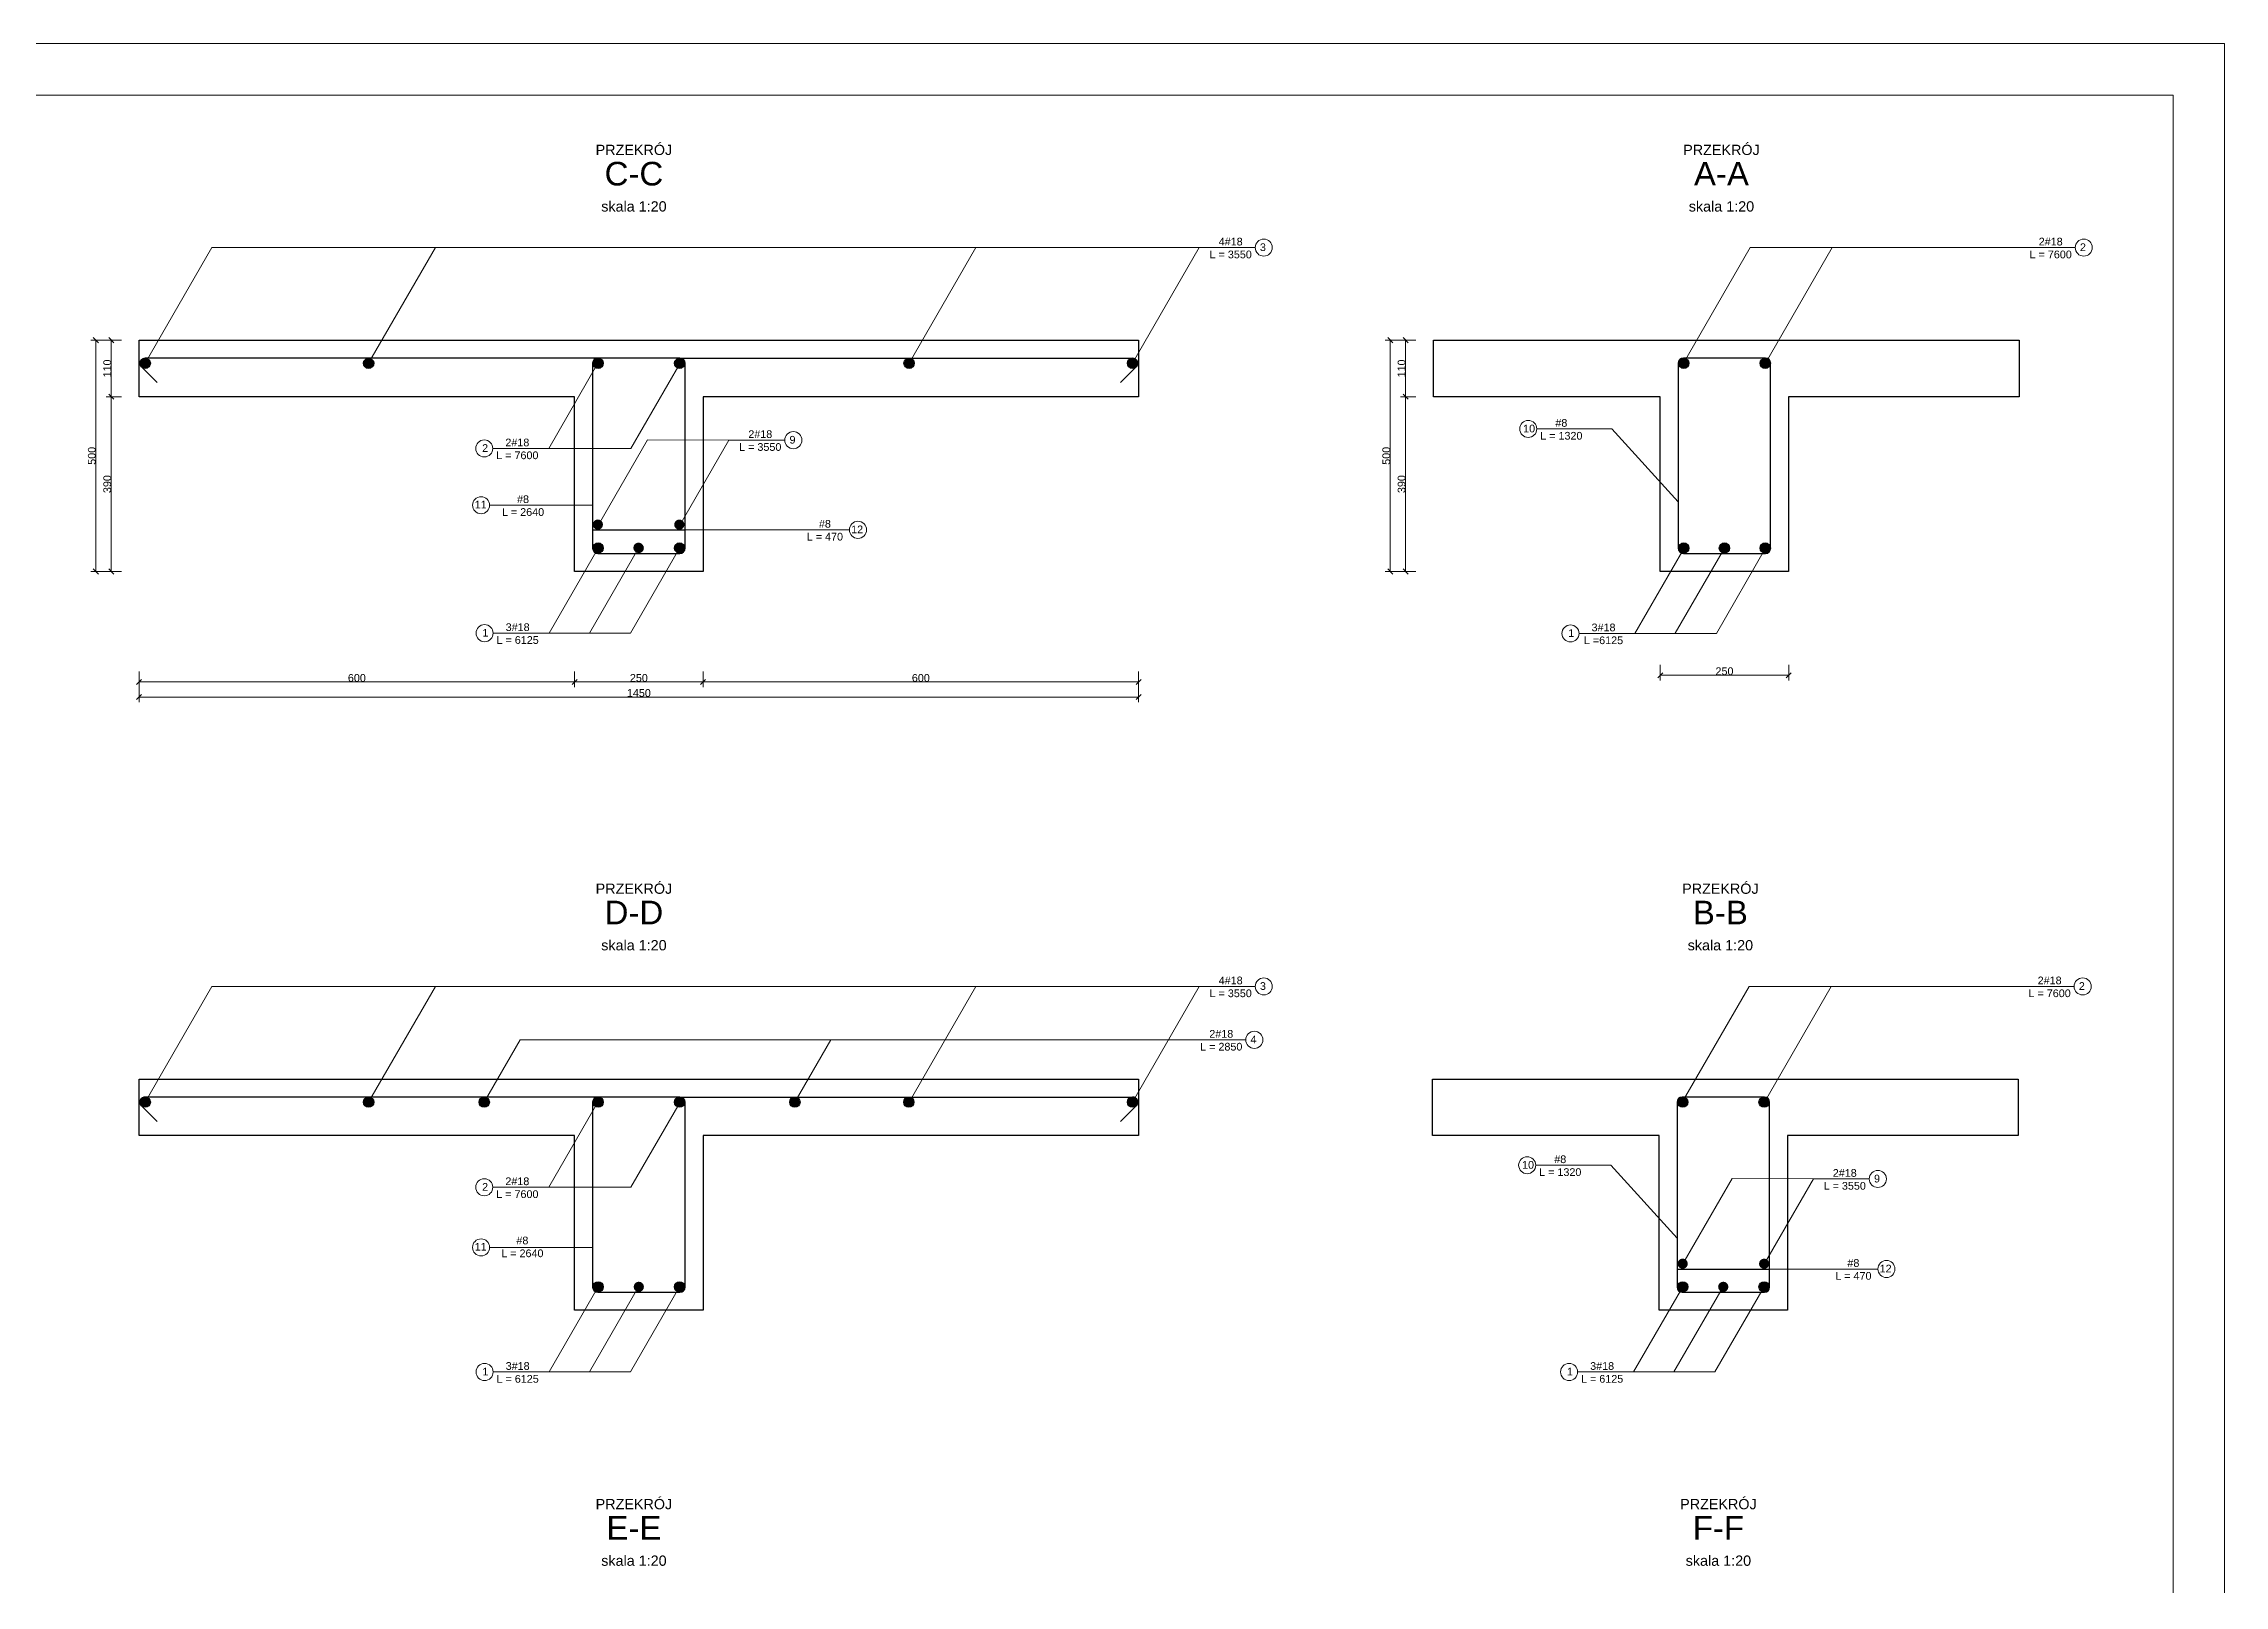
# Model space of a CAD drawing. Header units: millimetres. Extents: x 167217 to 300968, y 226456 to 301181.
# Drawn here: x 188038 to 209267, y 286180 to 301181 of the extents above; entities that cross this region are included whole.
import ezdxf

# ---------------------------------------------------------------- set-up
doc = ezdxf.new("R2010")
doc.units = ezdxf.units.MM
doc.layers.get('0').update_dxf_attribs({"lineweight": 5})
doc.layers.get('Defpoints').update_dxf_attribs({"lineweight": 25})
for name, color, linetype, lineweight in [('Linie', 7, 'Continuous', 5), ('opisówka', 255, 'Continuous', 5), ('zbrojenie dolne', 210, 'Continuous', 25), ('zbrojenie górne', 70, 'Continuous', 25), ('Ściany', 1, 'Continuous', 25)]:
    doc.layers.add(name, color=color, linetype=linetype, lineweight=lineweight)
doc.styles.add('KB2', font='arial.ttf', dxfattribs={"height": 230})
doc.styles.get("Standard").update_dxf_attribs({"font": 'arial.ttf'})
doc.dimstyles.new('Kopia KB2', dxfattribs={"dimscale": 0, "dimtxt": 75, "dimasz": 50, "dimexe": 50, "dimexo": 6.25, "dimtad": 1, "dimdec": 0, "dimtxsty": 'Standard', "dimblk": 'OBLIQUE', "dimcen": 2.5, "dimclrd": 256, "dimadec": 0, "dimazin": 0, "dimtfac": 1, "dimtdec": 0, "dimtmove": 0, "dimatfit": 2, "dimldrblk": 'DOT', "dimfxl": 100, "dimfxlon": 1, "dimlwd": 5, "dimlwe": 5, "dimarcsym": 0})

# ---------------------------------------------------------------- blocks, each defined once
blk = doc.blocks.new('_Oblique')
at = {"color": 0, "linetype": 'ByBlock', "lineweight": -2}
blk.add_line((-0.5, -0.5), (0.5, 0.5), dxfattribs=at)
blk = doc.blocks.new('*D273')
at = {"layer": 'Defpoints', "color": 0, "lineweight": 5, "ltscale": 100, "transparency": 16777216}
for p in [(188967, 297745), (193207, 297745), (193207, 294970)]:
    blk.add_point(p, dxfattribs=at)
at = {"layer": 'opisówka', "color": 0, "linetype": 'Continuous', "lineweight": 5, "ltscale": 100, "transparency": 16777216}
for p, q in [((188967, 295070), (188967, 294920)), ((193207, 295070), (193207, 294920))]:
    blk.add_line(p, q, dxfattribs=at)
at = {"layer": 'opisówka', "linetype": 'Continuous', "lineweight": 5, "ltscale": 100, "transparency": 16777216}
blk.add_line((188967, 294970), (193207, 294970), dxfattribs=at)
at = {"layer": 'opisówka', "lineweight": 5, "ltscale": 100, "transparency": 16777216, "xscale": 50, "yscale": 50, "zscale": 50, "rotation": 180}
blk.add_blockref('_Oblique', (188967, 294970), dxfattribs=at)
at = {"layer": 'opisówka', "lineweight": 5, "ltscale": 100, "transparency": 16777216, "xscale": 50, "yscale": 50, "zscale": 50}
blk.add_blockref('_Oblique', (193207, 294970), dxfattribs=at)
at = {"layer": 'opisówka', "color": 0, "ltscale": 100, "transparency": 16777216, "insert": (191087, 295009), "char_height": 75, "attachment_point": 5}
blk.add_mtext('6{\\fArial|b0|i0|c238|p34;00}', dxfattribs=at)
blk = doc.blocks.new('_Dot')
at = {"color": 0, "linetype": 'ByBlock', "lineweight": -2}
blk.add_line((-0.5, 0), (-1, 0), dxfattribs=at)
at = {"color": 0, "linetype": 'ByBlock', "const_width": 0.5}
blk.add_lwpolyline([(-0.25, 0, 1), (0.25, 0, 1)], format="xyb", close=True, dxfattribs=at)
blk = doc.blocks.new('*D274')
at = {"layer": 'Defpoints', "color": 0, "lineweight": 5, "ltscale": 100, "transparency": 16777216}
for p in [(193207, 297745), (194457, 296045), (194457, 294970)]:
    blk.add_point(p, dxfattribs=at)
at = {"layer": 'opisówka', "color": 0, "linetype": 'Continuous', "lineweight": 5, "ltscale": 100, "transparency": 16777216}
for p, q in [((193207, 295070), (193207, 294920)), ((194457, 295070), (194457, 294920))]:
    blk.add_line(p, q, dxfattribs=at)
at = {"layer": 'opisówka', "linetype": 'Continuous', "lineweight": 5, "ltscale": 100, "transparency": 16777216}
blk.add_line((193207, 294970), (194457, 294970), dxfattribs=at)
at = {"layer": 'opisówka', "lineweight": 5, "ltscale": 100, "transparency": 16777216, "xscale": 50, "yscale": 50, "zscale": 50, "rotation": 180}
blk.add_blockref('_Oblique', (193207, 294970), dxfattribs=at)
at = {"layer": 'opisówka', "lineweight": 5, "ltscale": 100, "transparency": 16777216, "xscale": 50, "yscale": 50, "zscale": 50}
blk.add_blockref('_Oblique', (194457, 294970), dxfattribs=at)
at = {"layer": 'opisówka', "color": 0, "ltscale": 100, "transparency": 16777216, "insert": (193832, 295009), "char_height": 75, "width": 301.24, "attachment_point": 5}
blk.add_mtext('250', dxfattribs=at)
blk = doc.blocks.new('*D275')
at = {"layer": 'Defpoints', "color": 0, "lineweight": 5, "ltscale": 100, "transparency": 16777216}
for p in [(198697, 297745), (194457, 296045), (198697, 294970)]:
    blk.add_point(p, dxfattribs=at)
at = {"layer": 'opisówka', "color": 0, "linetype": 'Continuous', "lineweight": 5, "ltscale": 100, "transparency": 16777216}
for p, q in [((194457, 295070), (194457, 294920)), ((198697, 295070), (198697, 294920))]:
    blk.add_line(p, q, dxfattribs=at)
at = {"layer": 'opisówka', "linetype": 'Continuous', "lineweight": 5, "ltscale": 100, "transparency": 16777216}
blk.add_line((194457, 294970), (198697, 294970), dxfattribs=at)
at = {"layer": 'opisówka', "lineweight": 5, "ltscale": 100, "transparency": 16777216, "xscale": 50, "yscale": 50, "zscale": 50, "rotation": 180}
blk.add_blockref('_Oblique', (194457, 294970), dxfattribs=at)
at = {"layer": 'opisówka', "lineweight": 5, "ltscale": 100, "transparency": 16777216, "xscale": 50, "yscale": 50, "zscale": 50}
blk.add_blockref('_Oblique', (198697, 294970), dxfattribs=at)
at = {"layer": 'opisówka', "color": 0, "ltscale": 100, "transparency": 16777216, "insert": (196577, 295009), "char_height": 75, "attachment_point": 5}
blk.add_mtext('6{\\fArial|b0|i0|c238|p34;00}', dxfattribs=at)
blk = doc.blocks.new('*D276')
at = {"layer": 'Defpoints', "color": 0, "lineweight": 5, "ltscale": 100, "transparency": 16777216}
for p in [(188967, 297745), (198697, 297745), (198697, 294823)]:
    blk.add_point(p, dxfattribs=at)
at = {"layer": 'opisówka', "color": 0, "linetype": 'Continuous', "lineweight": 5, "ltscale": 100, "transparency": 16777216}
for p, q in [((188967, 294923), (188967, 294773)), ((198697, 294923), (198697, 294773))]:
    blk.add_line(p, q, dxfattribs=at)
at = {"layer": 'opisówka', "linetype": 'Continuous', "lineweight": 5, "ltscale": 100, "transparency": 16777216}
blk.add_line((188967, 294823), (198697, 294823), dxfattribs=at)
at = {"layer": 'opisówka', "lineweight": 5, "ltscale": 100, "transparency": 16777216, "xscale": 50, "yscale": 50, "zscale": 50, "rotation": 180}
blk.add_blockref('_Oblique', (188967, 294823), dxfattribs=at)
at = {"layer": 'opisówka', "lineweight": 5, "ltscale": 100, "transparency": 16777216, "xscale": 50, "yscale": 50, "zscale": 50}
blk.add_blockref('_Oblique', (198697, 294823), dxfattribs=at)
at = {"layer": 'opisówka', "color": 0, "ltscale": 100, "transparency": 16777216, "insert": (193832, 294862), "char_height": 75, "attachment_point": 5}
blk.add_mtext('1{\\fArial|b0|i0|c238|p34;45}0', dxfattribs=at)
blk = doc.blocks.new('*D277')
at = {"layer": 'Defpoints', "color": 0, "lineweight": 5, "ltscale": 100, "transparency": 16777216}
for p in [(201568, 298295), (201296, 297745), (201568, 297745)]:
    blk.add_point(p, dxfattribs=at)
at = {"layer": 'opisówka', "color": 0, "linetype": 'Continuous', "lineweight": 5, "ltscale": 100, "transparency": 16777216}
for p, q in [((201396, 298295), (201246, 298295)), ((201396, 297745), (201246, 297745))]:
    blk.add_line(p, q, dxfattribs=at)
at = {"layer": 'opisówka', "linetype": 'Continuous', "lineweight": 5, "ltscale": 100, "transparency": 16777216}
blk.add_line((201296, 298295), (201296, 297745), dxfattribs=at)
at = {"layer": 'opisówka', "lineweight": 5, "ltscale": 100, "transparency": 16777216, "xscale": 50, "yscale": 50, "zscale": 50}
for p, rotation in [((201296, 298295), 90), ((201296, 297745), 270)]:
    blk.add_blockref('_Oblique', p, dxfattribs=dict(at, rotation=rotation))
at = {"layer": 'opisówka', "color": 0, "ltscale": 100, "transparency": 16777216, "insert": (201257, 298020), "char_height": 75, "attachment_point": 5, "rotation": 90}
blk.add_mtext('110', dxfattribs=at)
blk = doc.blocks.new('*D278')
at = {"layer": 'Defpoints', "color": 0, "lineweight": 5, "ltscale": 100, "transparency": 16777216}
for p in [(201568, 297745), (201296, 296045), (203775, 296045)]:
    blk.add_point(p, dxfattribs=at)
at = {"layer": 'opisówka', "color": 0, "linetype": 'Continuous', "lineweight": 5, "ltscale": 100, "transparency": 16777216}
for p, q in [((201396, 297745), (201246, 297745)), ((201396, 296045), (201246, 296045))]:
    blk.add_line(p, q, dxfattribs=at)
at = {"layer": 'opisówka', "linetype": 'Continuous', "lineweight": 5, "ltscale": 100, "transparency": 16777216}
blk.add_line((201296, 297745), (201296, 296045), dxfattribs=at)
at = {"layer": 'opisówka', "lineweight": 5, "ltscale": 100, "transparency": 16777216, "xscale": 50, "yscale": 50, "zscale": 50}
for p, rotation in [((201296, 297745), 90), ((201296, 296045), 270)]:
    blk.add_blockref('_Oblique', p, dxfattribs=dict(at, rotation=rotation))
at = {"layer": 'opisówka', "color": 0, "ltscale": 100, "transparency": 16777216, "insert": (201257, 296895), "char_height": 75, "attachment_point": 5, "rotation": 90}
blk.add_mtext('{\\fArial|b0|i0|c238|p34;390}', dxfattribs=at)
blk = doc.blocks.new('*D279')
at = {"layer": 'Defpoints', "color": 0, "lineweight": 5, "ltscale": 100, "transparency": 16777216}
for p in [(201568, 298295), (201147, 296045), (201568, 296045)]:
    blk.add_point(p, dxfattribs=at)
at = {"layer": 'opisówka', "color": 0, "linetype": 'Continuous', "lineweight": 5, "ltscale": 100, "transparency": 16777216}
for p, q in [((201247, 298295), (201097, 298295)), ((201247, 296045), (201097, 296045))]:
    blk.add_line(p, q, dxfattribs=at)
at = {"layer": 'opisówka', "linetype": 'Continuous', "lineweight": 5, "ltscale": 100, "transparency": 16777216}
blk.add_line((201147, 298295), (201147, 296045), dxfattribs=at)
at = {"layer": 'opisówka', "lineweight": 5, "ltscale": 100, "transparency": 16777216, "xscale": 50, "yscale": 50, "zscale": 50}
for p, rotation in [((201147, 298295), 90), ((201147, 296045), 270)]:
    blk.add_blockref('_Oblique', p, dxfattribs=dict(at, rotation=rotation))
at = {"layer": 'opisówka', "color": 0, "ltscale": 100, "transparency": 16777216, "insert": (201108, 297170), "char_height": 75, "attachment_point": 5, "rotation": 90}
blk.add_mtext('{\\fArial|b0|i0|c238|p34;500}', dxfattribs=at)
blk = doc.blocks.new('*D280')
at = {"layer": 'Defpoints', "color": 0, "lineweight": 5, "ltscale": 100, "transparency": 16777216}
for p in [(203775, 296045), (205025, 296045), (205025, 295035)]:
    blk.add_point(p, dxfattribs=at)
at = {"layer": 'opisówka', "color": 0, "linetype": 'Continuous', "lineweight": 5, "ltscale": 100, "transparency": 16777216}
for p, q in [((203775, 295135), (203775, 294985)), ((205025, 295135), (205025, 294985))]:
    blk.add_line(p, q, dxfattribs=at)
at = {"layer": 'opisówka', "linetype": 'Continuous', "lineweight": 5, "ltscale": 100, "transparency": 16777216}
blk.add_line((203775, 295035), (205025, 295035), dxfattribs=at)
at = {"layer": 'opisówka', "lineweight": 5, "ltscale": 100, "transparency": 16777216, "xscale": 50, "yscale": 50, "zscale": 50, "rotation": 180}
blk.add_blockref('_Oblique', (203775, 295035), dxfattribs=at)
at = {"layer": 'opisówka', "lineweight": 5, "ltscale": 100, "transparency": 16777216, "xscale": 50, "yscale": 50, "zscale": 50}
blk.add_blockref('_Oblique', (205025, 295035), dxfattribs=at)
at = {"layer": 'opisówka', "color": 0, "ltscale": 100, "transparency": 16777216, "insert": (204400, 295074), "char_height": 75, "attachment_point": 5}
blk.add_mtext('250', dxfattribs=at)
blk = doc.blocks.new('*D307')
at = {"layer": 'Defpoints', "color": 0, "lineweight": 5, "ltscale": 100, "transparency": 16777216}
for p in [(188967, 298295), (188696, 297745), (188967, 297745)]:
    blk.add_point(p, dxfattribs=at)
at = {"layer": 'opisówka', "color": 0, "linetype": 'Continuous', "lineweight": 5, "ltscale": 100, "transparency": 16777216}
for p, q in [((188796, 298295), (188646, 298295)), ((188796, 297745), (188646, 297745))]:
    blk.add_line(p, q, dxfattribs=at)
at = {"layer": 'opisówka', "linetype": 'Continuous', "lineweight": 5, "ltscale": 100, "transparency": 16777216}
blk.add_line((188696, 298295), (188696, 297745), dxfattribs=at)
at = {"layer": 'opisówka', "lineweight": 5, "ltscale": 100, "transparency": 16777216, "xscale": 50, "yscale": 50, "zscale": 50}
for p, rotation in [((188696, 298295), 90), ((188696, 297745), 270)]:
    blk.add_blockref('_Oblique', p, dxfattribs=dict(at, rotation=rotation))
at = {"layer": 'opisówka', "color": 0, "ltscale": 100, "transparency": 16777216, "insert": (188657, 298020), "char_height": 75, "attachment_point": 5, "rotation": 90}
blk.add_mtext('110', dxfattribs=at)
blk = doc.blocks.new('*D308')
at = {"layer": 'Defpoints', "color": 0, "lineweight": 5, "ltscale": 100, "transparency": 16777216}
for p in [(188967, 297745), (188696, 296045), (191174, 296045)]:
    blk.add_point(p, dxfattribs=at)
at = {"layer": 'opisówka', "color": 0, "linetype": 'Continuous', "lineweight": 5, "ltscale": 100, "transparency": 16777216}
for p, q in [((188796, 297745), (188646, 297745)), ((188796, 296045), (188646, 296045))]:
    blk.add_line(p, q, dxfattribs=at)
at = {"layer": 'opisówka', "linetype": 'Continuous', "lineweight": 5, "ltscale": 100, "transparency": 16777216}
blk.add_line((188696, 297745), (188696, 296045), dxfattribs=at)
at = {"layer": 'opisówka', "lineweight": 5, "ltscale": 100, "transparency": 16777216, "xscale": 50, "yscale": 50, "zscale": 50}
for p, rotation in [((188696, 297745), 90), ((188696, 296045), 270)]:
    blk.add_blockref('_Oblique', p, dxfattribs=dict(at, rotation=rotation))
at = {"layer": 'opisówka', "color": 0, "ltscale": 100, "transparency": 16777216, "insert": (188657, 296895), "char_height": 75, "attachment_point": 5, "rotation": 90}
blk.add_mtext('{\\fArial|b0|i0|c238|p34;390}', dxfattribs=at)
blk = doc.blocks.new('*D309')
at = {"layer": 'Defpoints', "color": 0, "lineweight": 5, "ltscale": 100, "transparency": 16777216}
for p in [(188967, 298295), (188546, 296045), (188967, 296045)]:
    blk.add_point(p, dxfattribs=at)
at = {"layer": 'opisówka', "color": 0, "linetype": 'Continuous', "lineweight": 5, "ltscale": 100, "transparency": 16777216}
for p, q in [((188646, 298295), (188496, 298295)), ((188646, 296045), (188496, 296045))]:
    blk.add_line(p, q, dxfattribs=at)
at = {"layer": 'opisówka', "linetype": 'Continuous', "lineweight": 5, "ltscale": 100, "transparency": 16777216}
blk.add_line((188546, 298295), (188546, 296045), dxfattribs=at)
at = {"layer": 'opisówka', "lineweight": 5, "ltscale": 100, "transparency": 16777216, "xscale": 50, "yscale": 50, "zscale": 50}
for p, rotation in [((188546, 298295), 90), ((188546, 296045), 270)]:
    blk.add_blockref('_Oblique', p, dxfattribs=dict(at, rotation=rotation))
at = {"layer": 'opisówka', "color": 0, "ltscale": 100, "transparency": 16777216, "insert": (188507, 297170), "char_height": 75, "attachment_point": 5, "rotation": 90}
blk.add_mtext('{\\fArial|b0|i0|c238|p34;500}', dxfattribs=at)

msp = doc.modelspace()

# ---------------------------------------------------------------- hatches: boundary and pattern name
at = {"layer": 'zbrojenie dolne', "ltscale": 100}
h = msp.add_hatch(color=256, dxfattribs=at)
h.dxf.hatch_style = 1
h.paths.add_polyline_path([(189076.9, 298070.3, 1), (188976.9, 298070.3, 1)])
h = msp.add_hatch(color=256, dxfattribs=at)
h.dxf.hatch_style = 1
h.paths.add_polyline_path([(191251.5, 298070.3, 1), (191151.5, 298070.3, 1)])
h = msp.add_hatch(color=256, dxfattribs=at)
h.dxf.hatch_style = 1
h.paths.add_polyline_path([(193486, 298070.3, 1), (193386, 298070.3, 1)])
h = msp.add_hatch(color=256, dxfattribs=at)
h.dxf.hatch_style = 1
h.paths.add_polyline_path([(194279, 298070.3, 1), (194179, 298070.3, 1)])
h = msp.add_hatch(color=256, dxfattribs=at)
h.dxf.hatch_style = 1
h.paths.add_polyline_path([(196513, 298070.3, 1), (196413, 298070.3, 1)])
h = msp.add_hatch(color=256, dxfattribs=at)
h.dxf.hatch_style = 1
h.paths.add_polyline_path([(198687.7, 298070.3, 1), (198587.7, 298070.3, 1)])
h = msp.add_hatch(color=256, dxfattribs=at)
h.dxf.hatch_style = 1
h.paths.add_polyline_path([(204053.5, 298070.3, 1), (203953.5, 298070.3, 1)])
h = msp.add_hatch(color=256, dxfattribs=at)
h.dxf.hatch_style = 1
h.paths.add_polyline_path([(204846.5, 298070.3, 1), (204746.5, 298070.3, 1)])
h = msp.add_hatch(color=256, dxfattribs=at)
h.dxf.hatch_style = 1
h.paths.add_polyline_path([(193482.9, 296500.8, 1), (193382.9, 296500.8, 1)])
h = msp.add_hatch(color=256, dxfattribs=at)
h.dxf.hatch_style = 1
h.paths.add_polyline_path([(194275.9, 296500.8, 1), (194175.9, 296500.8, 1)])
h = msp.add_hatch(color=256, dxfattribs=at)
h.dxf.hatch_style = 1
h.paths.add_polyline_path([(193486, 296273.1, 1), (193386, 296273.1, 1)])
h = msp.add_hatch(color=256, dxfattribs=at)
h.dxf.hatch_style = 1
h.paths.add_polyline_path([(193878.1, 296275.8, 1), (193778.1, 296275.8, 1)])
h = msp.add_hatch(color=256, dxfattribs=at)
h.dxf.hatch_style = 1
h.paths.add_polyline_path([(193881.2, 296273.1, 1), (193781.2, 296273.1, 1)])
h = msp.add_hatch(color=256, dxfattribs=at)
h.dxf.hatch_style = 1
h.paths.add_polyline_path([(194279, 296273.1, 1), (194179, 296273.1, 1)])
h = msp.add_hatch(color=256, dxfattribs=at)
h.dxf.hatch_style = 1
h.paths.add_polyline_path([(204053.5, 296273.1, 1), (203953.5, 296273.1, 1)])
h = msp.add_hatch(color=256, dxfattribs=at)
h.dxf.hatch_style = 1
h.paths.add_polyline_path([(204449.6, 296273.1, 1), (204349.6, 296273.1, 1)])
h = msp.add_hatch(color=256, dxfattribs=at)
h.dxf.hatch_style = 1
h.paths.add_polyline_path([(204846.5, 296273.1, 1), (204746.5, 296273.1, 1)])
h = msp.add_hatch(color=256, dxfattribs=at)
h.dxf.hatch_style = 1
h.paths.add_polyline_path([(189076.9, 290881.5, 1), (188976.9, 290881.5, 1)])
h = msp.add_hatch(color=256, dxfattribs=at)
h.dxf.hatch_style = 1
h.paths.add_polyline_path([(191251.5, 290881.5, 1), (191151.5, 290881.5, 1)])
h = msp.add_hatch(color=256, dxfattribs=at)
h.dxf.hatch_style = 1
h.paths.add_polyline_path([(192376.7, 290881.5, 1), (192276.7, 290881.5, 1)])
h = msp.add_hatch(color=256, dxfattribs=at)
h.dxf.hatch_style = 1
h.paths.add_polyline_path([(193486, 290881.5, 1), (193386, 290881.5, 1)])
h = msp.add_hatch(color=256, dxfattribs=at)
h.dxf.hatch_style = 1
h.paths.add_polyline_path([(194279, 290881.5, 1), (194179, 290881.5, 1)])
h = msp.add_hatch(color=256, dxfattribs=at)
h.dxf.hatch_style = 1
h.paths.add_polyline_path([(195401.2, 290881.5, 1), (195301.2, 290881.5, 1)])
h = msp.add_hatch(color=256, dxfattribs=at)
h.dxf.hatch_style = 1
h.paths.add_polyline_path([(196510, 290881.4, 1), (196410, 290881.4, 1)])
h = msp.add_hatch(color=256, dxfattribs=at)
h.dxf.hatch_style = 1
h.paths.add_polyline_path([(198687.7, 290881.5, 1), (198587.7, 290881.5, 1)])
h = msp.add_hatch(color=256, dxfattribs=at)
h.dxf.hatch_style = 1
h.paths.add_polyline_path([(204043.1, 290881.5, 1), (203943.1, 290881.5, 1)])
h = msp.add_hatch(color=256, dxfattribs=at)
h.dxf.hatch_style = 1
h.paths.add_polyline_path([(204836.1, 290881.5, 1), (204736.1, 290881.5, 1)])
h = msp.add_hatch(color=256, dxfattribs=at)
h.dxf.hatch_style = 1
h.paths.add_polyline_path([(204043.1, 289309.3, 1), (203943.1, 289309.3, 1)])
h = msp.add_hatch(color=256, dxfattribs=at)
h.dxf.hatch_style = 1
h.paths.add_polyline_path([(204836.1, 289309.3, 1), (204736.1, 289309.3, 1)])
h = msp.add_hatch(color=256, dxfattribs=at)
h.dxf.hatch_style = 1
h.paths.add_polyline_path([(193486, 289084.3, 1), (193386, 289084.3, 1)])
h = msp.add_hatch(color=256, dxfattribs=at)
h.dxf.hatch_style = 1
h.paths.add_polyline_path([(193881.2, 289084.3, 1), (193781.2, 289084.3, 1)])
h = msp.add_hatch(color=256, dxfattribs=at)
h.dxf.hatch_style = 1
h.paths.add_polyline_path([(194279, 289084.3, 1), (194179, 289084.3, 1)])
h = msp.add_hatch(color=256, dxfattribs=at)
h.dxf.hatch_style = 1
h.paths.add_polyline_path([(204043.1, 289084.3, 1), (203943.1, 289084.3, 1)])
h = msp.add_hatch(color=256, dxfattribs=at)
h.dxf.hatch_style = 1
h.paths.add_polyline_path([(204438.3, 289084.3, 1), (204338.3, 289084.3, 1)])
h = msp.add_hatch(color=256, dxfattribs=at)
h.dxf.hatch_style = 1
h.paths.add_polyline_path([(204836.1, 289084.3, 1), (204736.1, 289084.3, 1)])

# ---------------------------------------------------------------- linework, layer by layer
at = {"layer": 'opisówka', "ltscale": 100}
for p, q in [((189026.4, 298070.3), (189676.4, 299196.2)), ((189676.4, 299196.2), (199287.7, 299196.2)), ((191201, 298070.3), (191851, 299196.2)), ((196462.5, 298070.3), (197112.5, 299196.2)), ((198637.7, 298070.3), (199287.7, 299196.2)), ((199287.7, 299196.2), (199832, 299196.2)), ((203999.6, 298070.4), (204649.6, 299196.2)), ((204649.6, 299196.2), (205449.6, 299196.2)), ((204799.6, 298070.4), (205449.6, 299196.2)), ((205449.6, 299196.2), (207270.2, 299196.2)), ((207270.2, 299196.2), (207814.5, 299196.2)), ((192954.7, 297241.9), (193433, 298070.3)), ((193754.7, 297241.9), (194233, 298070.3)), ((203117.6, 297432.1), (202573.2, 297432.1)), ((203304.8, 297432.1), (203117.6, 297432.1)), ((203949.6, 296722), (203304.8, 297432.1)), ((192954.7, 297241.9), (192410.4, 297241.9)), ((193754.7, 297241.9), (192954.7, 297241.9)), ((193438.6, 296498.2), (193916.9, 297326.5)), ((193916.9, 297326.5), (194708.4, 297322.8)), ((194230.1, 296494.5), (194708.4, 297322.8)), ((194708.4, 297322.8), (195252.7, 297322.8)), ((193382.1, 296689.6), (192379, 296689.6)), ((194282.1, 296450.3), (195337.6, 296450.3)), ((195337.6, 296450.3), (195881.9, 296450.3)), ((192957.7, 295444.7), (193436, 296273.1)), ((193350.7, 295444.7), (193829, 296273.1)), ((193750.7, 295444.7), (194229, 296273.1)), ((203528.3, 295442), (204006.6, 296270.4)), ((203921.3, 295444.7), (204399.6, 296273.1)), ((204321.3, 295442), (204799.6, 296270.4)), ((192957.7, 295444.7), (192413.4, 295444.7)), ((193750.7, 295444.7), (192957.7, 295444.7)), ((203528.3, 295442), (202984, 295442)), ((204321.3, 295442), (203528.3, 295442)), ((189026.4, 290881.5), (189676.4, 292007.3)), ((189676.4, 292007.3), (199287.7, 292007.3)), ((191201, 290881.5), (191851, 292007.3)), ((196462.5, 290881.5), (197112.5, 292007.3)), ((198637.7, 290881.5), (199287.7, 292007.3)), ((199287.7, 292007.3), (199832, 292007.3)), ((203989.2, 290881.5), (204639.2, 292007.4)), ((204639.2, 292007.4), (205439.2, 292007.4)), ((204789.2, 290881.5), (205439.2, 292007.4)), ((205439.2, 292007.4), (207259.8, 292007.4)), ((207259.8, 292007.4), (207804.1, 292007.4)), ((192326.7, 290881.5), (192676.7, 291487.7)), ((192676.7, 291487.7), (195701.2, 291487.7)), ((195351.2, 290881.5), (195701.2, 291487.7)), ((195701.2, 291487.7), (199196, 291487.7)), ((199196, 291487.7), (199740.3, 291487.7)), ((192954.7, 290053.1), (193433, 290881.4)), ((193754.7, 290053.1), (194233, 290881.4)), ((203107.2, 290267.5), (202562.8, 290267.5)), ((203294.4, 290267.5), (203107.2, 290267.5)), ((203939.2, 289557.4), (203294.4, 290267.5)), ((192954.7, 290053.1), (192410.4, 290053.1)), ((193754.7, 290053.1), (192954.7, 290053.1)), ((203995.7, 289309.3), (204474, 290137.7)), ((204474, 290137.7), (205265.5, 290134)), ((204787.2, 289305.6), (205265.5, 290134)), ((205265.5, 290134), (205809.8, 290134)), ((193382.1, 289468.3), (192379, 289468.3)), ((204839.2, 289257.9), (205349.4, 289257.9)), ((205349.4, 289257.9), (205893.7, 289257.9)), ((192957.7, 288255.9), (193436, 289084.3)), ((193350.7, 288255.9), (193829, 289084.3)), ((193750.7, 288255.9), (194229, 289084.3)), ((203514.8, 288255.9), (203993.1, 289084.3)), ((203907.8, 288255.9), (204386.1, 289084.3)), ((204307.8, 288255.9), (204786.1, 289084.3)), ((192957.7, 288255.9), (192413.4, 288255.9)), ((193750.7, 288255.9), (192957.7, 288255.9)), ((203514.8, 288255.9), (202970.5, 288255.9)), ((204307.8, 288255.9), (203514.8, 288255.9))]:
    msp.add_line(p, q, dxfattribs=at)
for points in [[(167216.5, 301180.7), (209266.5, 301180.7), (209266.5, 271480.7), (167216.5, 271480.7)], [(167716.5, 300680.7), (208766.5, 300680.7), (208766.5, 271980.7), (167716.5, 271980.7)]]:
    msp.add_lwpolyline(points, close=True, dxfattribs=at)
for centre in [(199915.1, 299196.2), (207897.6, 299196.2), (202490.1, 297432.1), (192327.3, 297241.9), (195335.8, 297322.8), (192295.9, 296689.6), (195965, 296450.3), (192330.3, 295444.7), (202900.9, 295442), (199915.1, 292007.3), (207887.2, 292007.4), (199823.4, 291487.7), (202479.7, 290267.5), (205892.9, 290134), (192327.3, 290053.1), (192295.9, 289468.3), (205976.8, 289257.9), (192330.3, 288255.9), (202887.4, 288255.9)]:
    msp.add_circle(centre, 83.1, dxfattribs=at)
at = {"layer": 'zbrojenie dolne', "ltscale": 100}
for centre in [(189026.9, 298070.3), (191201.5, 298070.3), (193436, 298070.3), (194229, 298070.3), (196463, 298070.3), (198637.7, 298070.3), (204003.5, 298070.3), (204796.5, 298070.3), (193436, 296273.1), (194229, 296273.1), (204003.5, 296273.1), (204399.6, 296273.1), (204796.5, 296273.1), (189026.9, 290881.5), (191201.5, 290881.5), (192326.7, 290881.5), (193436, 290881.5), (194229, 290881.5), (195351.2, 290881.5), (196460, 290881.4), (198637.7, 290881.5), (203993.1, 290881.5), (204786.1, 290881.5), (193436, 289084.3), (194229, 289084.3), (203993.1, 289084.3), (204786.1, 289084.3)]:
    msp.add_circle(centre, 50, dxfattribs=at)
at = {"layer": 'zbrojenie górne', "ltscale": 100}
for p, q in [((193436, 298120.3), (189026.4, 298120.3)), ((193382.1, 298070.4), (193382.1, 296270.4)), ((194232.1, 298120.4), (193432.1, 298120.4)), ((194229, 298120.3), (198638.2, 298120.3)), ((194282.1, 296270.4), (194282.1, 298070.4)), ((203949.6, 298070.4), (203949.6, 296270.4)), ((204799.6, 298120.4), (203999.6, 298120.4)), ((204849.6, 296270.4), (204849.6, 298070.4)), ((188991.1, 298035), (189143.1, 297882.9)), ((198673.5, 298035), (198521.5, 297882.9)), ((193382.1, 296450.3), (194282.1, 296450.3)), ((193432.1, 296220.4), (194232.1, 296220.4)), ((203999.6, 296220.4), (204799.6, 296220.4)), ((188991.1, 290846.1), (189143.1, 290694.1)), ((193436, 290931.5), (189026.4, 290931.5)), ((193382.1, 290881.5), (193382.1, 289081.5)), ((194232.1, 290931.5), (193432.1, 290931.5)), ((194229, 290931.5), (198638.2, 290931.5)), ((194282.1, 289081.5), (194282.1, 290881.5)), ((198673.5, 290846.1), (198521.5, 290694.1)), ((203939.2, 290881.5), (203939.2, 289081.5)), ((204789.2, 290931.5), (203989.2, 290931.5)), ((204839.2, 289081.5), (204839.2, 290881.5)), ((203939.2, 289257.9), (204839.2, 289257.9)), ((193432.1, 289031.5), (194232.1, 289031.5)), ((203989.2, 289031.5), (204789.2, 289031.5))]:
    msp.add_line(p, q, dxfattribs=at)
for centre, start, end in [((189026.4, 298070.3), 90, 225), ((193432.1, 298070.4), 90, 180), ((194232.1, 298070.4), 0, 90), ((198638.2, 298070.3), 315, 90), ((203999.6, 298070.4), 90, 180), ((204799.6, 298070.4), 0, 90), ((193432.1, 296270.4), 180, 270), ((194232.1, 296270.4), 270, 0), ((203999.6, 296270.4), 180, 270), ((204799.6, 296270.4), 270, 0), ((189026.4, 290881.5), 90, 225), ((193432.1, 290881.5), 90, 180), ((194232.1, 290881.5), 0, 90), ((198638.2, 290881.5), 315, 90), ((203989.2, 290881.5), 90, 180), ((204789.2, 290881.5), 0, 90), ((193432.1, 289081.5), 180, 270), ((194232.1, 289081.5), 270, 0), ((203989.2, 289081.5), 180, 270), ((204789.2, 289081.5), 270, 0)]:
    msp.add_arc(centre, 50, start, end, dxfattribs=at)
at = {"layer": 'Ściany', "ltscale": 100}
for points in [[(193207.1, 297745.4), (188967.1, 297745.4), (188967.1, 298295.4), (198697.1, 298295.4), (198697.1, 297745.4), (194457.1, 297745.4)], [(193207.1, 298295.4), (194457.1, 298295.4)], [(203774.6, 297745.4), (201567.7, 297745.4), (201567.7, 298295.4), (207270.2, 298295.4), (207270.2, 297745.4), (205024.6, 297745.4)], [(203774.6, 298295.4), (205024.6, 298295.4)], [(194457.1, 297745.4), (194457.1, 296045.4), (193207.1, 296045.4), (193207.1, 297745.4)], [(205024.6, 297745.4), (205024.6, 296045.4), (203774.6, 296045.4), (203774.6, 297745.4)], [(193207.1, 290556.5), (188967.1, 290556.5), (188967.1, 291106.5), (198697.1, 291106.5), (198697.1, 290556.5), (194457.1, 290556.5)], [(193207.1, 291106.5), (194457.1, 291106.5)], [(203764.2, 290556.5), (201557.2, 290556.5), (201557.2, 291106.5), (207259.8, 291106.5), (207259.8, 290556.5), (205014.2, 290556.5)], [(203764.2, 291106.5), (205014.2, 291106.5)], [(194457.1, 290556.5), (194457.1, 288856.5), (193207.1, 288856.5), (193207.1, 290556.5)], [(205014.2, 290556.5), (205014.2, 288856.5), (203764.2, 288856.5), (203764.2, 290556.5)]]:
    msp.add_lwpolyline(points, dxfattribs=at)

# ---------------------------------------------------------------- texts
at = {"layer": 'Linie', "ltscale": 100, "style": 'KB2'}
for s, width, insert, char_height, attachment_point in [('\\pxqc;PRZEKRÓJ{\\H2.3x;\\PC-C\\P}skala 1:20', 2308.444, (192629.7, 300197.2), 100, 1), ('\\pxqc;PRZEKRÓJ{\\H2.3x;\\PA-A\\P}skala 1:20', 2308.444, (203216.5, 300197.2), 100, 1), ('\\A1;\\pxqc;4#{\\fArial|b0|i0|c238|p34;18}  \\PL = 3{\\fArial|b0|i0|c238|p34;55}0', 405.03, (199390.8, 299292), 75, 1), ('\\pxqc;{\\fArial|b0|i0|c238|p34;3}', 136.168, (199839, 299237.4), 75, 1), ('\\A1;\\pxqc;2#{\\fArial|b0|i0|c238|p34;18}  \\PL = 7{\\fArial|b0|i0|c238|p34;6}00', 405.03, (207373.3, 299292), 75, 1), ('\\pxqc;{\\fArial|b0|i0|c238|p34;2}', 136.168, (207821.4, 299237.5), 75, 1), ('\\A1;\\pxqc;{\\fArial|b0|i0|c238|p34;2}#{\\fArial|b0|i0|c238|p34;18}  \\PL = 3{\\fArial|b0|i0|c238|p34;55}0', 405.03, (194811.5, 297418.6), 75, 1), ('\\pxqc;1{\\fArial|b0|i0|c238|p34;0}', 136.168, (202566.3, 297473.3), 75, 3), ('\\A1;\\pxqc;#8  \\PL = 1{\\fArial|b0|i0|c238|p34;3}20', 405.03, (203014.5, 297527.9), 75, 3), ('\\pxqc;{\\fArial|b0|i0|c238|p34;2}', 136.168, (192403.5, 297283.2), 75, 3), ('\\A1;\\pxqc;2#{\\fArial|b0|i0|c238|p34;18}  \\PL = 7{\\fArial|b0|i0|c238|p34;6}00', 405.03, (192851.6, 297337.7), 75, 3), ('\\pxqc;{\\fArial|b0|i0|c238|p34;9}', 136.168, (195259.6, 297364), 75, 1), ('\\A1;\\pxqc;#8  \\PL = {\\fArial|b0|i0|c238|p34;2640}', 567.347, (192988.3, 296785.7), 75, 3), ('\\pxqc;1{\\fArial|b0|i0|c238|p34;1}', 136.168, (192360.5, 296733.3), 75, 3), ('\\A1;\\pxqc;#8 \\PL = 470', 405.03, (195440.7, 296546.1), 75, 1), ('\\pxqc;1{\\fArial|b0|i0|c238|p34;2}', 136.168, (195888.9, 296491.6), 75, 1), ('\\A1;\\pxqc;{\\fArial|b0|i0|c238|p34;3}#{\\fArial|b0|i0|c238|p34;18}  \\PL = {\\fArial|b0|i0|c238|p34;6125}', 405.03, (192854.6, 295540.5), 75, 3), ('\\A1;\\pxqc;{\\fArial|b0|i0|c238|p34;3}#{\\fArial|b0|i0|c238|p34;18}  \\PL ={\\fArial|b0|i0|c238|p34;6125}', 405.03, (203425.2, 295537.8), 75, 3), ('\\pxqc;{\\fArial|b0|i0|c238|p34;1}', 136.168, (192406.5, 295486), 75, 3), ('\\pxqc;{\\fArial|b0|i0|c238|p34;1}', 136.168, (202977.1, 295483.3), 75, 3), ('\\pxqc;PRZEKRÓJ{\\H2.3x;\\PD-D\\P}skala 1:20', 2308.444, (192629.7, 293008.4), 100, 1), ('\\pxqc;PRZEKRÓJ{\\H2.3x;\\PB-B\\P}skala 1:20', 2308.444, (203206.1, 293008.4), 100, 1), ('\\A1;\\pxqc;4#{\\fArial|b0|i0|c238|p34;18}  \\PL = 3{\\fArial|b0|i0|c238|p34;55}0', 405.03, (199390.8, 292103.1), 75, 1), ('\\pxqc;{\\fArial|b0|i0|c238|p34;3}', 136.168, (199839, 292048.6), 75, 1), ('\\A1;\\pxqc;2#{\\fArial|b0|i0|c238|p34;18}  \\PL = 7{\\fArial|b0|i0|c238|p34;6}00', 405.03, (207362.8, 292103.2), 75, 1), ('\\pxqc;{\\fArial|b0|i0|c238|p34;2}', 136.168, (207811, 292048.6), 75, 1), ('\\A1;\\pxqc;2#{\\fArial|b0|i0|c238|p34;18}  \\PL = 2{\\fArial|b0|i0|c238|p34;85}0', 405.03, (199299.1, 291583.5), 75, 1), ('\\pxqc;{\\fArial|b0|i0|c238|p34;4}', 136.168, (199747.2, 291529), 75, 1), ('\\pxqc;1{\\fArial|b0|i0|c238|p34;0}', 136.168, (202555.9, 290308.7), 75, 3), ('\\A1;\\pxqc;#8  \\PL = 1{\\fArial|b0|i0|c238|p34;3}20', 405.03, (203004.1, 290363.3), 75, 3), ('\\A1;\\pxqc;{\\fArial|b0|i0|c238|p34;2}#{\\fArial|b0|i0|c238|p34;18}  \\PL = 3{\\fArial|b0|i0|c238|p34;55}0', 405.03, (205368.6, 290229.8), 75, 1), ('\\pxqc;{\\fArial|b0|i0|c238|p34;2}', 136.168, (192403.5, 290094.3), 75, 3), ('\\A1;\\pxqc;2#{\\fArial|b0|i0|c238|p34;18}  \\PL = 7{\\fArial|b0|i0|c238|p34;6}00', 405.03, (192851.6, 290148.9), 75, 3), ('\\pxqc;{\\fArial|b0|i0|c238|p34;9}', 136.168, (205816.7, 290175.2), 75, 1), ('\\A1;\\pxqc;#8  \\PL = {\\fArial|b0|i0|c238|p34;2640}', 567.347, (192981.8, 289573.1), 75, 3), ('\\pxqc;1{\\fArial|b0|i0|c238|p34;1}', 136.168, (192360.5, 289512.1), 75, 3), ('\\A1;\\pxqc;#8 \\PL = 470', 405.03, (205452.5, 289353.7), 75, 1), ('\\pxqc;1{\\fArial|b0|i0|c238|p34;2}', 136.168, (205900.6, 289299.1), 75, 1), ('\\pxqc;{\\fArial|b0|i0|c238|p34;1}', 136.168, (192406.5, 288297.2), 75, 3), ('\\A1;\\pxqc;{\\fArial|b0|i0|c238|p34;3}#{\\fArial|b0|i0|c238|p34;18}  \\PL = {\\fArial|b0|i0|c238|p34;6125}', 405.03, (192854.6, 288351.7), 75, 3), ('\\pxqc;{\\fArial|b0|i0|c238|p34;1}', 136.168, (202963.6, 288297.2), 75, 3), ('\\A1;\\pxqc;{\\fArial|b0|i0|c238|p34;3}#{\\fArial|b0|i0|c238|p34;18}  \\PL = {\\fArial|b0|i0|c238|p34;6125}', 405.03, (203411.7, 288351.7), 75, 3), ('\\pxqc;PRZEKRÓJ{\\H2.3x;\\PE-E\\P}skala 1:20', 2308.444, (192629.7, 287020.3), 100, 1), ('\\pxqc;PRZEKRÓJ{\\H2.3x;\\PF-F\\P}skala 1:20', 2308.444, (203186.8, 287020.3), 100, 1)]:
    msp.add_mtext_dynamic_manual_height_columns(s, width=width, gutter_width=1150, heights=[0], dxfattribs=dict(at, insert=insert, char_height=char_height, attachment_point=attachment_point))

# ---------------------------------------------------------------- dimensions: what is measured, and where the dimension line sits
at = {"layer": 'opisówka', "ltscale": 100}
for base, p1, p2, text, override, picture, middle in [((188546.2, 296045.4), (188967.1, 298295.4), (188967.1, 296045.4), '{\\fArial|b0|i0|c238|p34;500}', {"dimscale": 1}, '*D309', (188507.2, 297170.4)), ((188695.6, 297745.4), (188967.1, 298295.4), (188967.1, 297745.4), '110', {"dimscale": 1}, '*D307', (188656.7, 298020.4)), ((201146.7, 296045.4), (201567.7, 298295.4), (201567.7, 296045.4), '{\\fArial|b0|i0|c238|p34;500}', {"dimscale": 1}, '*D279', (201107.8, 297170.4)), ((201296.2, 297745.4), (201567.7, 298295.4), (201567.7, 297745.4), '110', {"dimscale": 1}, '*D277', (201257.3, 298020.4)), ((188695.6, 296045.4), (188967.1, 297745.4), (191174, 296045.4), '{\\fArial|b0|i0|c238|p34;390}', {"dimscale": 1, "dimtmove": 1}, '*D308', (188656.7, 296895.4)), ((201296.2, 296045.4), (201567.7, 297745.4), (203774.6, 296045.4), '{\\fArial|b0|i0|c238|p34;390}', {"dimscale": 1, "dimtmove": 1}, '*D278', (201257.3, 296895.4))]:
    dim = msp.add_linear_dim(base=base, p1=p1, p2=p2, angle=90, text=text, dimstyle='Kopia KB2', override=override, dxfattribs=at)
    dim.commit()
    dim.dimension.update_dxf_attribs({"geometry": picture, "text_midpoint": middle})
for base, p1, p2, text, override, picture, middle in [((193207.1, 294970.4), (188967.1, 297745.4), (193207.1, 297745.4), '6{\\fArial|b0|i0|c238|p34;00}', {"dimscale": 1}, '*D273', (191087.1, 295009.3)), ((198697.1, 294822.7), (188967.1, 297745.4), (198697.1, 297745.4), '1{\\fArial|b0|i0|c238|p34;45}0', {"dimscale": 1}, '*D276', (193832.1, 294861.7)), ((194457.1, 294970.4), (193207.1, 297745.4), (194457.1, 296045.4), '250', {"dimscale": 1, "dimtmove": 1}, '*D274', (193832.1, 295009.3)), ((198697.1, 294970.4), (194457.1, 296045.4), (198697.1, 297745.4), '6{\\fArial|b0|i0|c238|p34;00}', {"dimscale": 1, "dimtmove": 1}, '*D275', (196577.1, 295009.3)), ((205024.6, 295035.2), (203774.6, 296045.4), (205024.6, 296045.4), '250', {"dimscale": 1}, '*D280', (204399.6, 295074.1))]:
    dim = msp.add_linear_dim(base=base, p1=p1, p2=p2, text=text, dimstyle='Kopia KB2', override=override, dxfattribs=at)
    dim.commit()
    dim.dimension.update_dxf_attribs({"geometry": picture, "text_midpoint": middle})

doc.saveas('drawing.dxf')
